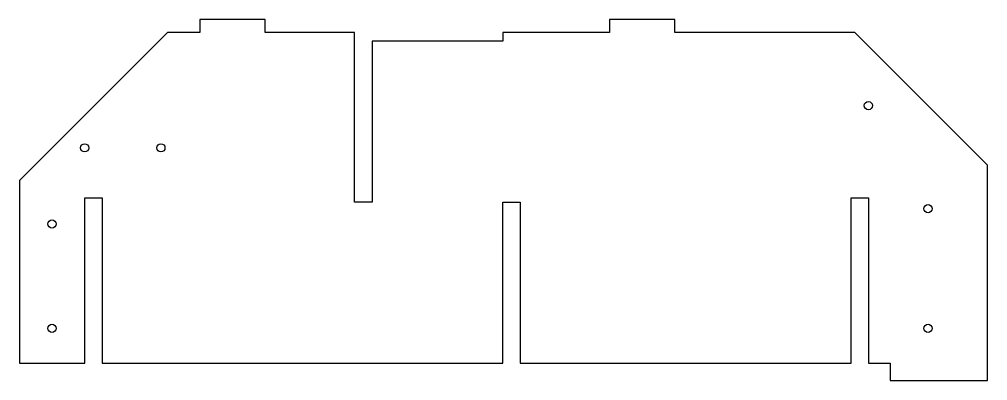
# Model space of a CAD drawing. Header units: millimetres. Extents: x -240 to 205, y -4 to 162.
import ezdxf

# ---------------------------------------------------------------- set-up
doc = ezdxf.new("R2010")
doc.units = ezdxf.units.MM
doc.layers.get('0').update_dxf_attribs({"linetype": 'CONTINUOUS'})

msp = doc.modelspace()

# ---------------------------------------------------------------- linework, layer by layer
msp.add_lwpolyline([(-18, 156), (-18, 152), (-78, 152), (-78, 78), (-86, 78), (-86, 156), (-127.03, 156), (-127.03, 162), (-157.03, 162), (-157.03, 156), (-171.89, 156), (-240, 87.99), (-240, 4), (-210, 4), (-210, 80), (-202, 80), (-202, 4), (-18, 4), (-18, 78), (-10, 78), (-10, 4), (142, 4), (142, 80), (150, 80), (150, 4), (160, 4), (160, -4), (204.76, -4), (204.76, 95), (143.76, 156), (61.03, 156), (61.03, 162), (31.03, 162), (31.03, 156)], close=True)
for centre in [(150, 122.38), (-210, 102.97), (-174.99, 102.97), (177.38, 75), (-225, 67.99), (-225, 20), (177.38, 20)]:
    msp.add_circle(centre, 1.88)

doc.saveas('drawing.dxf')
